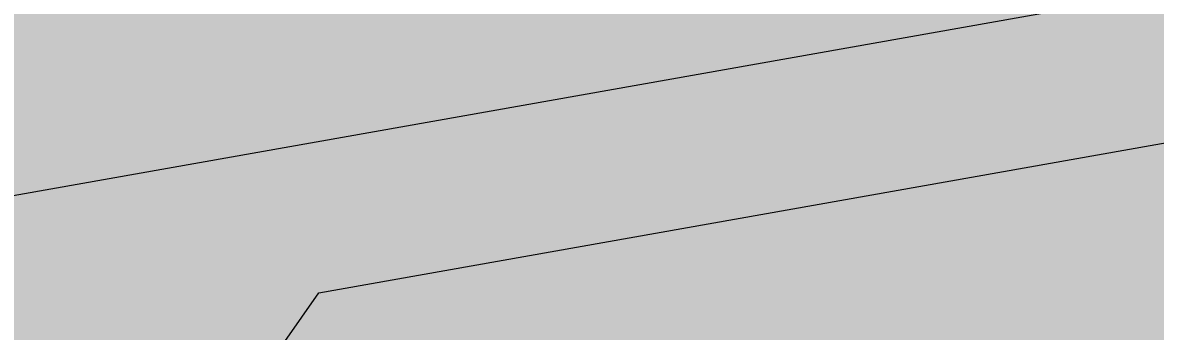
# Model space of a CAD drawing. Header units: millimetres. Extents: x -455656 to 9247092, y 0 to 412358.
# Drawn here: x 73309.64 to 73327.24, y 353641.82 to 353646.62 of the extents above; entities that cross this region are included whole.
import ezdxf
from ezdxf import colors
from ezdxf.entities.mleader import LeaderData, LeaderLine
from ezdxf.enums import TextEntityAlignment as Align
from ezdxf.math import Vec2, Vec3

# ---------------------------------------------------------------- set-up
doc = ezdxf.new("R2018")
doc.units = ezdxf.units.MM
doc.header["$MEASUREMENT"] = 0
doc.layers.get('0').update_dxf_attribs({"color": 250, "lineweight": 9})
doc.layers.add('АР_Названия помещений', color=124, linetype='Continuous', lineweight=5, plot=False)
for name, color, linetype, lineweight in [('АР_Номер помещения', 1, 'Continuous', 25), ('АР_Помещения_площадь', 19, 'Continuous', 9), ('подлога', 250, 'Continuous', 9)]:
    doc.layers.add(name, color=color, linetype=linetype, lineweight=lineweight)
doc.styles.add('ISOCPEUR', font='isocpeur.ttf', dxfattribs={"width": 0.7})
doc.styles.get("Standard").update_dxf_attribs({"font": 'isocpeur.ttf'})

# ---------------------------------------------------------------- blocks, each defined once
blk = doc.blocks.new('*U232')
at = {"color": 7, "style": 'ISOCPEUR', "width": 0.7, "flags": 1}
blk.add_attdef('КАТЕГОРИЯ', (-499.166, -2092.186), '', height=250, dxfattribs=at)
at = {"layer": 'АР_Номер помещения', "color": 7, "style": 'ISOCPEUR', "width": 0.7}
blk.add_attdef('НОМЕР_ПОМЕЩЕНИЯ', text='', height=300, dxfattribs=at).set_placement((1135.237, -4683.519), align=Align.MIDDLE_CENTER)
at = {"layer": 'АР_Помещения_площадь', "color": 7, "lineweight": 30, "width": 0.7, "flags": 104}
blk.add_attdef('ИМЯ_ПОМЕЩЕНИЯ', text='', height=100, dxfattribs=at).set_placement((157.628, 1217.141), align=Align.MIDDLE_CENTER)
at = {"layer": 'АР_Помещения_площадь', "color": 7, "style": 'ISOCPEUR', "width": 0.7}
blk.add_attdef('ПЛОЩАДЬ_ПОМЕЩЕНИЯ', text='', height=200, dxfattribs=at).set_placement((6388.051, -10752.088), align=Align.MIDDLE_RIGHT)
blk = doc.blocks.new('*U228')
at = {"color": 7, "style": 'ISOCPEUR', "width": 0.7, "flags": 1}
blk.add_attdef('КАТЕГОРИЯ', (-499.166, -2092.186), '', height=250, dxfattribs=at)
at = {"layer": 'АР_Номер помещения', "color": 7, "style": 'ISOCPEUR', "width": 0.7}
blk.add_attdef('НОМЕР_ПОМЕЩЕНИЯ', text='', height=300, dxfattribs=at).set_placement((-20232.679, 2600.078), align=Align.MIDDLE_CENTER)
at = {"layer": 'АР_Помещения_площадь', "color": 7, "style": 'ISOCPEUR', "width": 0.7}
blk.add_attdef('ПЛОЩАДЬ_ПОМЕЩЕНИЯ', text='', height=200, dxfattribs=at).set_placement((-20053.458, 1769.683), align=Align.MIDDLE_RIGHT)
at = {"layer": 'АР_Помещения_площадь', "color": 7, "lineweight": 30, "width": 0.7, "flags": 104}
blk.add_attdef('ИМЯ_ПОМЕЩЕНИЯ', text='', height=100, dxfattribs=at).set_placement((157.628, 1217.141), align=Align.MIDDLE_CENTER)
blk = doc.blocks.new('_DotSmall')
at = {"color": 0, "linetype": 'ByBlock', "const_width": 0.5}
blk.add_lwpolyline([(-0.0625, 0, 1), (0.0625, 0, 1)], format="xyb", close=True, dxfattribs=at)

msp = doc.modelspace()

# ---------------------------------------------------------------- linework, layer by layer
at = {"layer": 'подлога', "color": 5, "lineweight": 0, "ltscale": 100, "transparency": 33554687}
msp.add_lwpolyline([(73264.597, 353716.829), (73323.642, 353727.294), (73337.536, 353648.9), (73278.492, 353638.435)], close=True, dxfattribs=at)
msp.add_lwpolyline([(73264.597, 353716.829), (73323.642, 353727.294), (73337.536, 353648.9), (73278.492, 353638.435)], close=True, dxfattribs=at)
msp.add_lwpolyline([(73264.597, 353716.829), (73323.642, 353727.294), (73337.536, 353648.9), (73278.492, 353638.435)], close=True, dxfattribs=at)
msp.add_lwpolyline([(73264.597, 353716.829), (73323.642, 353727.294), (73337.536, 353648.9), (73278.492, 353638.435)], close=True, dxfattribs=at)
msp.add_lwpolyline([(73264.597, 353716.829), (73323.642, 353727.294), (73337.536, 353648.9), (73278.492, 353638.435)], close=True, dxfattribs=at)
msp.add_lwpolyline([(73264.597, 353716.829), (73323.642, 353727.294), (73337.536, 353648.9), (73278.492, 353638.435)], close=True, dxfattribs=at)
msp.add_lwpolyline([(73264.597, 353716.829), (73323.642, 353727.294), (73337.536, 353648.9), (73278.492, 353638.435)], close=True, dxfattribs=at)
msp.add_lwpolyline([(73264.597, 353716.829), (73323.642, 353727.294), (73337.536, 353648.9), (73278.492, 353638.435)], close=True, dxfattribs=at)
msp.add_lwpolyline([(73264.597, 353716.829), (73323.642, 353727.294), (73337.536, 353648.9), (73278.492, 353638.435)], close=True, dxfattribs=at)
msp.add_lwpolyline([(73264.597, 353716.829), (73323.642, 353727.294), (73337.536, 353648.9), (73278.492, 353638.435)], close=True, dxfattribs=at)
msp.add_lwpolyline([(73264.597, 353716.829), (73323.642, 353727.294), (73337.536, 353648.9), (73278.492, 353638.435)], close=True, dxfattribs=at)
msp.add_lwpolyline([(73264.597, 353716.829), (73323.642, 353727.294), (73337.536, 353648.9), (73278.492, 353638.435)], close=True, dxfattribs=at)
msp.add_lwpolyline([(73264.597, 353716.829), (73323.642, 353727.294), (73337.536, 353648.9), (73278.492, 353638.435)], close=True, dxfattribs=at)
msp.add_lwpolyline([(73264.597, 353716.829), (73323.642, 353727.294), (73337.536, 353648.9), (73278.492, 353638.435)], close=True, dxfattribs=at)
msp.add_lwpolyline([(73264.597, 353716.829), (73323.642, 353727.294), (73337.536, 353648.9), (73278.492, 353638.435)], close=True, dxfattribs=at)
msp.add_lwpolyline([(73264.597, 353716.829), (73323.642, 353727.294), (73337.536, 353648.9), (73278.492, 353638.435)], close=True, dxfattribs=at)
msp.add_lwpolyline([(73264.597, 353716.829), (73323.642, 353727.294), (73337.536, 353648.9), (73278.492, 353638.435)], close=True, dxfattribs=at)
msp.add_lwpolyline([(73264.597, 353716.829), (73323.642, 353727.294), (73337.536, 353648.9), (73278.492, 353638.435)], close=True, dxfattribs=at)
msp.add_lwpolyline([(73264.597, 353716.829), (73323.642, 353727.294), (73337.536, 353648.9), (73278.492, 353638.435)], close=True, dxfattribs=at)
msp.add_lwpolyline([(73264.597, 353716.829), (73323.642, 353727.294), (73337.536, 353648.9), (73278.492, 353638.435)], close=True, dxfattribs=at)
msp.add_lwpolyline([(73264.597, 353716.829), (73323.642, 353727.294), (73337.536, 353648.9), (73278.492, 353638.435)], close=True, dxfattribs=at)
msp.add_lwpolyline([(73264.597, 353716.829), (73323.642, 353727.294), (73337.536, 353648.9), (73278.492, 353638.435)], close=True, dxfattribs=at)
msp.add_lwpolyline([(73264.597, 353716.829), (73323.642, 353727.294), (73337.536, 353648.9), (73278.492, 353638.435)], close=True, dxfattribs=at)
msp.add_lwpolyline([(73264.597, 353716.829), (73323.642, 353727.294), (73337.536, 353648.9), (73278.492, 353638.435)], close=True, dxfattribs=at)
msp.add_lwpolyline([(73264.597, 353716.829), (73323.642, 353727.294), (73337.536, 353648.9), (73278.492, 353638.435)], close=True, dxfattribs=at)
msp.add_lwpolyline([(73264.597, 353716.829), (73323.642, 353727.294), (73337.536, 353648.9), (73278.492, 353638.435)], close=True, dxfattribs=at)
msp.add_lwpolyline([(73264.597, 353716.829), (73323.642, 353727.294), (73337.536, 353648.9), (73278.492, 353638.435)], close=True, dxfattribs=at)
msp.add_lwpolyline([(73264.597, 353716.829), (73323.642, 353727.294), (73337.536, 353648.9), (73278.492, 353638.435)], close=True, dxfattribs=at)
msp.add_lwpolyline([(73264.597, 353716.829), (73323.642, 353727.294), (73337.536, 353648.9), (73278.492, 353638.435)], close=True, dxfattribs=at)
msp.add_lwpolyline([(73264.597, 353716.829), (73323.642, 353727.294), (73337.536, 353648.9), (73278.492, 353638.435)], close=True, dxfattribs=at)
msp.add_lwpolyline([(73264.597, 353716.829), (73323.642, 353727.294), (73337.536, 353648.9), (73278.492, 353638.435)], close=True, dxfattribs=at)
msp.add_lwpolyline([(73264.597, 353716.829), (73323.642, 353727.294), (73337.536, 353648.9), (73278.492, 353638.435)], close=True, dxfattribs=at)
msp.add_lwpolyline([(73264.597, 353716.829), (73323.642, 353727.294), (73337.536, 353648.9), (73278.492, 353638.435)], close=True, dxfattribs=at)
msp.add_lwpolyline([(73264.597, 353716.829), (73323.642, 353727.294), (73337.536, 353648.9), (73278.492, 353638.435)], close=True, dxfattribs=at)
msp.add_lwpolyline([(73264.597, 353716.829), (73323.642, 353727.294), (73337.536, 353648.9), (73278.492, 353638.435)], close=True, dxfattribs=at)
msp.add_lwpolyline([(73264.597, 353716.829), (73323.642, 353727.294), (73337.536, 353648.9), (73278.492, 353638.435)], close=True, dxfattribs=at)
msp.add_lwpolyline([(73264.597, 353716.829), (73323.642, 353727.294), (73337.536, 353648.9), (73278.492, 353638.435)], close=True, dxfattribs=at)
msp.add_lwpolyline([(73264.597, 353716.829), (73323.642, 353727.294), (73337.536, 353648.9), (73278.492, 353638.435)], close=True, dxfattribs=at)
msp.add_lwpolyline([(73264.597, 353716.829), (73323.642, 353727.294), (73337.536, 353648.9), (73278.492, 353638.435)], close=True, dxfattribs=at)
msp.add_lwpolyline([(73264.597, 353716.829), (73323.642, 353727.294), (73337.536, 353648.9), (73278.492, 353638.435)], close=True, dxfattribs=at)
msp.add_lwpolyline([(73264.597, 353716.829), (73323.642, 353727.294), (73337.536, 353648.9), (73278.492, 353638.435)], close=True, dxfattribs=at)
msp.add_lwpolyline([(73264.597, 353716.829), (73323.642, 353727.294), (73337.536, 353648.9), (73278.492, 353638.435)], close=True, dxfattribs=at)
msp.add_lwpolyline([(73264.597, 353716.829), (73323.642, 353727.294), (73337.536, 353648.9), (73278.492, 353638.435)], close=True, dxfattribs=at)
msp.add_lwpolyline([(73264.597, 353716.829), (73323.642, 353727.294), (73337.536, 353648.9), (73278.492, 353638.435)], close=True, dxfattribs=at)
msp.add_lwpolyline([(73264.597, 353716.829), (73323.642, 353727.294), (73337.536, 353648.9), (73278.492, 353638.435)], close=True, dxfattribs=at)
msp.add_lwpolyline([(73264.597, 353716.829), (73323.642, 353727.294), (73337.536, 353648.9), (73278.492, 353638.435)], close=True, dxfattribs=at)
msp.add_lwpolyline([(73264.597, 353716.829), (73323.642, 353727.294), (73337.536, 353648.9), (73278.492, 353638.435)], close=True, dxfattribs=at)
msp.add_lwpolyline([(73264.597, 353716.829), (73323.642, 353727.294), (73337.536, 353648.9), (73278.492, 353638.435)], close=True, dxfattribs=at)
msp.add_lwpolyline([(73264.597, 353716.829), (73323.642, 353727.294), (73337.536, 353648.9), (73278.492, 353638.435)], close=True, dxfattribs=at)
msp.add_lwpolyline([(73264.597, 353716.829), (73323.642, 353727.294), (73337.536, 353648.9), (73278.492, 353638.435)], close=True, dxfattribs=at)
msp.add_lwpolyline([(73264.597, 353716.829), (73323.642, 353727.294), (73337.536, 353648.9), (73278.492, 353638.435)], close=True, dxfattribs=at)
msp.add_lwpolyline([(73264.597, 353716.829), (73323.642, 353727.294), (73337.536, 353648.9), (73278.492, 353638.435)], close=True, dxfattribs=at)
msp.add_lwpolyline([(73264.597, 353716.829), (73323.642, 353727.294), (73337.536, 353648.9), (73278.492, 353638.435)], close=True, dxfattribs=at)
msp.add_lwpolyline([(73264.597, 353716.829), (73323.642, 353727.294), (73337.536, 353648.9), (73278.492, 353638.435)], close=True, dxfattribs=at)
msp.add_lwpolyline([(73264.597, 353716.829), (73323.642, 353727.294), (73337.536, 353648.9), (73278.492, 353638.435)], close=True, dxfattribs=at)
msp.add_lwpolyline([(73264.597, 353716.829), (73323.642, 353727.294), (73337.536, 353648.9), (73278.492, 353638.435)], close=True, dxfattribs=at)
msp.add_lwpolyline([(73264.597, 353716.829), (73323.642, 353727.294), (73337.536, 353648.9), (73278.492, 353638.435)], close=True, dxfattribs=at)
msp.add_lwpolyline([(73264.597, 353716.829), (73323.642, 353727.294), (73337.536, 353648.9), (73278.492, 353638.435)], close=True, dxfattribs=at)
msp.add_lwpolyline([(73264.597, 353716.829), (73323.642, 353727.294), (73337.536, 353648.9), (73278.492, 353638.435)], close=True, dxfattribs=at)
msp.add_lwpolyline([(73264.597, 353716.829), (73323.642, 353727.294), (73337.536, 353648.9), (73278.492, 353638.435)], close=True, dxfattribs=at)
msp.add_lwpolyline([(73264.597, 353716.829), (73323.642, 353727.294), (73337.536, 353648.9), (73278.492, 353638.435)], close=True, dxfattribs=at)
msp.add_lwpolyline([(73264.597, 353716.829), (73323.642, 353727.294), (73337.536, 353648.9), (73278.492, 353638.435)], close=True, dxfattribs=at)
msp.add_lwpolyline([(73264.597, 353716.829), (73323.642, 353727.294), (73337.536, 353648.9), (73278.492, 353638.435)], close=True, dxfattribs=at)
msp.add_lwpolyline([(73264.597, 353716.829), (73323.642, 353727.294), (73337.536, 353648.9), (73278.492, 353638.435)], close=True, dxfattribs=at)
msp.add_lwpolyline([(73264.597, 353716.829), (73323.642, 353727.294), (73337.536, 353648.9), (73278.492, 353638.435)], close=True, dxfattribs=at)
msp.add_lwpolyline([(73264.597, 353716.829), (73323.642, 353727.294), (73337.536, 353648.9), (73278.492, 353638.435)], close=True, dxfattribs=at)
msp.add_lwpolyline([(73264.597, 353716.829), (73323.642, 353727.294), (73337.536, 353648.9), (73278.492, 353638.435)], close=True, dxfattribs=at)
msp.add_lwpolyline([(73264.597, 353716.829), (73323.642, 353727.294), (73337.536, 353648.9), (73278.492, 353638.435)], close=True, dxfattribs=at)
msp.add_lwpolyline([(73264.597, 353716.829), (73323.642, 353727.294), (73337.536, 353648.9), (73278.492, 353638.435)], close=True, dxfattribs=at)
msp.add_lwpolyline([(73264.597, 353716.829), (73323.642, 353727.294), (73337.536, 353648.9), (73278.492, 353638.435)], close=True, dxfattribs=at)
msp.add_lwpolyline([(73264.597, 353716.829), (73323.642, 353727.294), (73337.536, 353648.9), (73278.492, 353638.435)], close=True, dxfattribs=at)
msp.add_lwpolyline([(73264.597, 353716.829), (73323.642, 353727.294), (73337.536, 353648.9), (73278.492, 353638.435)], close=True, dxfattribs=at)
msp.add_lwpolyline([(73264.597, 353716.829), (73323.642, 353727.294), (73337.536, 353648.9), (73278.492, 353638.435)], close=True, dxfattribs=at)
msp.add_lwpolyline([(73264.597, 353716.829), (73323.642, 353727.294), (73337.536, 353648.9), (73278.492, 353638.435)], close=True, dxfattribs=at)
msp.add_lwpolyline([(73264.597, 353716.829), (73323.642, 353727.294), (73337.536, 353648.9), (73278.492, 353638.435)], close=True, dxfattribs=at)
msp.add_lwpolyline([(73264.597, 353716.829), (73323.642, 353727.294), (73337.536, 353648.9), (73278.492, 353638.435)], close=True, dxfattribs=at)
msp.add_lwpolyline([(73264.597, 353716.829), (73323.642, 353727.294), (73337.536, 353648.9), (73278.492, 353638.435)], close=True, dxfattribs=at)
msp.add_lwpolyline([(73264.597, 353716.829), (73323.642, 353727.294), (73337.536, 353648.9), (73278.492, 353638.435)], close=True, dxfattribs=at)
msp.add_lwpolyline([(73264.597, 353716.829), (73323.642, 353727.294), (73337.536, 353648.9), (73278.492, 353638.435)], close=True, dxfattribs=at)
msp.add_lwpolyline([(73264.597, 353716.829), (73323.642, 353727.294), (73337.536, 353648.9), (73278.492, 353638.435)], close=True, dxfattribs=at)
msp.add_lwpolyline([(73264.597, 353716.829), (73323.642, 353727.294), (73337.536, 353648.9), (73278.492, 353638.435)], close=True, dxfattribs=at)
msp.add_lwpolyline([(73264.597, 353716.829), (73323.642, 353727.294), (73337.536, 353648.9), (73278.492, 353638.435)], close=True, dxfattribs=at)
msp.add_lwpolyline([(73264.597, 353716.829), (73323.642, 353727.294), (73337.536, 353648.9), (73278.492, 353638.435)], close=True, dxfattribs=at)
msp.add_lwpolyline([(73264.597, 353716.829), (73323.642, 353727.294), (73337.536, 353648.9), (73278.492, 353638.435)], close=True, dxfattribs=at)
msp.add_lwpolyline([(73264.597, 353716.829), (73323.642, 353727.294), (73337.536, 353648.9), (73278.492, 353638.435)], close=True, dxfattribs=at)
msp.add_lwpolyline([(73264.597, 353716.829), (73323.642, 353727.294), (73337.536, 353648.9), (73278.492, 353638.435)], close=True, dxfattribs=at)
msp.add_lwpolyline([(73264.597, 353716.829), (73323.642, 353727.294), (73337.536, 353648.9), (73278.492, 353638.435)], close=True, dxfattribs=at)
msp.add_lwpolyline([(73264.597, 353716.829), (73323.642, 353727.294), (73337.536, 353648.9), (73278.492, 353638.435)], close=True, dxfattribs=at)
msp.add_lwpolyline([(73264.597, 353716.829), (73323.642, 353727.294), (73337.536, 353648.9), (73278.492, 353638.435)], close=True, dxfattribs=at)
msp.add_lwpolyline([(73264.597, 353716.829), (73323.642, 353727.294), (73337.536, 353648.9), (73278.492, 353638.435)], close=True, dxfattribs=at)
msp.add_lwpolyline([(73264.597, 353716.829), (73323.642, 353727.294), (73337.536, 353648.9), (73278.492, 353638.435)], close=True, dxfattribs=at)
msp.add_lwpolyline([(73264.597, 353716.829), (73323.642, 353727.294), (73337.536, 353648.9), (73278.492, 353638.435)], close=True, dxfattribs=at)
msp.add_lwpolyline([(73264.597, 353716.829), (73323.642, 353727.294), (73337.536, 353648.9), (73278.492, 353638.435)], close=True, dxfattribs=at)
msp.add_lwpolyline([(73264.597, 353716.829), (73323.642, 353727.294), (73337.536, 353648.9), (73278.492, 353638.435)], close=True, dxfattribs=at)
msp.add_lwpolyline([(73264.597, 353716.829), (73323.642, 353727.294), (73337.536, 353648.9), (73278.492, 353638.435)], close=True, dxfattribs=at)
msp.add_lwpolyline([(73264.597, 353716.829), (73323.642, 353727.294), (73337.536, 353648.9), (73278.492, 353638.435)], close=True, dxfattribs=at)
msp.add_lwpolyline([(73264.597, 353716.829), (73323.642, 353727.294), (73337.536, 353648.9), (73278.492, 353638.435)], close=True, dxfattribs=at)
msp.add_lwpolyline([(73264.597, 353716.829), (73323.642, 353727.294), (73337.536, 353648.9), (73278.492, 353638.435)], close=True, dxfattribs=at)
msp.add_lwpolyline([(73264.597, 353716.829), (73323.642, 353727.294), (73337.536, 353648.9), (73278.492, 353638.435)], close=True, dxfattribs=at)
msp.add_lwpolyline([(73264.597, 353716.829), (73323.642, 353727.294), (73337.536, 353648.9), (73278.492, 353638.435)], close=True, dxfattribs=at)
msp.add_lwpolyline([(73264.597, 353716.829), (73323.642, 353727.294), (73337.536, 353648.9), (73278.492, 353638.435)], close=True, dxfattribs=at)
msp.add_lwpolyline([(73264.597, 353716.829), (73323.642, 353727.294), (73337.536, 353648.9), (73278.492, 353638.435)], close=True, dxfattribs=at)
msp.add_lwpolyline([(73318.642, 353611.995), (73313.45, 353641.288), (73314.241, 353642.418), (73336.98, 353646.449), (73338.111, 353645.659), (73338.813, 353641.697), (73337.895, 353641.287), (73337.612, 353641.484), (73333.05, 353640.676), (73332.951, 353640.534), (73330.848, 353638.428), (73330.461, 353637.121), (73331.503, 353631.239)], dxfattribs=at)
msp.add_lwpolyline([(73318.642, 353611.995), (73313.45, 353641.288), (73314.241, 353642.418), (73336.98, 353646.449), (73338.111, 353645.659), (73338.813, 353641.697), (73337.895, 353641.287), (73337.612, 353641.484), (73333.05, 353640.676), (73332.951, 353640.534), (73330.848, 353638.428), (73330.461, 353637.121), (73331.503, 353631.239)], dxfattribs=at)
msp.add_lwpolyline([(73318.642, 353611.995), (73313.45, 353641.288), (73314.241, 353642.418), (73336.98, 353646.449), (73338.111, 353645.659), (73338.813, 353641.697), (73337.895, 353641.287), (73337.612, 353641.484), (73333.05, 353640.676), (73332.951, 353640.534), (73330.848, 353638.428), (73330.461, 353637.121), (73331.503, 353631.239)], dxfattribs=at)
msp.add_lwpolyline([(73318.642, 353611.995), (73313.45, 353641.288), (73314.241, 353642.418), (73336.98, 353646.449), (73338.111, 353645.659), (73338.813, 353641.697), (73337.895, 353641.287), (73337.612, 353641.484), (73333.05, 353640.676), (73332.951, 353640.534), (73330.848, 353638.428), (73330.461, 353637.121), (73331.503, 353631.239)], dxfattribs=at)
msp.add_lwpolyline([(73318.642, 353611.995), (73313.45, 353641.288), (73314.241, 353642.418), (73336.98, 353646.449), (73338.111, 353645.659), (73338.813, 353641.697), (73337.895, 353641.287), (73337.612, 353641.484), (73333.05, 353640.676), (73332.951, 353640.534), (73330.848, 353638.428), (73330.461, 353637.121), (73331.503, 353631.239)], dxfattribs=at)
msp.add_lwpolyline([(73318.642, 353611.995), (73313.45, 353641.288), (73314.241, 353642.418), (73336.98, 353646.449), (73338.111, 353645.659), (73338.813, 353641.697), (73337.895, 353641.287), (73337.612, 353641.484), (73333.05, 353640.676), (73332.951, 353640.534), (73330.848, 353638.428), (73330.461, 353637.121), (73331.503, 353631.239)], dxfattribs=at)
msp.add_lwpolyline([(73318.642, 353611.995), (73313.45, 353641.288), (73314.241, 353642.418), (73336.98, 353646.449), (73338.111, 353645.659), (73338.813, 353641.697), (73337.895, 353641.287), (73337.612, 353641.484), (73333.05, 353640.676), (73332.951, 353640.534), (73330.848, 353638.428), (73330.461, 353637.121), (73331.503, 353631.239)], dxfattribs=at)
msp.add_lwpolyline([(73318.642, 353611.995), (73313.45, 353641.288), (73314.241, 353642.418), (73336.98, 353646.449), (73338.111, 353645.659), (73338.813, 353641.697), (73337.895, 353641.287), (73337.612, 353641.484), (73333.05, 353640.676), (73332.951, 353640.534), (73330.848, 353638.428), (73330.461, 353637.121), (73331.503, 353631.239)], dxfattribs=at)
msp.add_lwpolyline([(73318.642, 353611.995), (73313.45, 353641.288), (73314.241, 353642.418), (73336.98, 353646.449), (73338.111, 353645.659), (73338.813, 353641.697), (73337.895, 353641.287), (73337.612, 353641.484), (73333.05, 353640.676), (73332.951, 353640.534), (73330.848, 353638.428), (73330.461, 353637.121), (73331.503, 353631.239)], dxfattribs=at)
msp.add_lwpolyline([(73318.642, 353611.995), (73313.45, 353641.288), (73314.241, 353642.418), (73336.98, 353646.449), (73338.111, 353645.659), (73338.813, 353641.697), (73337.895, 353641.287), (73337.612, 353641.484), (73333.05, 353640.676), (73332.951, 353640.534), (73330.848, 353638.428), (73330.461, 353637.121), (73331.503, 353631.239)], dxfattribs=at)
msp.add_lwpolyline([(73318.642, 353611.995), (73313.45, 353641.288), (73314.241, 353642.418), (73336.98, 353646.449), (73338.111, 353645.659), (73338.813, 353641.697), (73337.895, 353641.287), (73337.612, 353641.484), (73333.05, 353640.676), (73332.951, 353640.534), (73330.848, 353638.428), (73330.461, 353637.121), (73331.503, 353631.239)], dxfattribs=at)
msp.add_lwpolyline([(73318.642, 353611.995), (73313.45, 353641.288), (73314.241, 353642.418), (73336.98, 353646.449), (73338.111, 353645.659), (73338.813, 353641.697), (73337.895, 353641.287), (73337.612, 353641.484), (73333.05, 353640.676), (73332.951, 353640.534), (73330.848, 353638.428), (73330.461, 353637.121), (73331.503, 353631.239)], dxfattribs=at)
msp.add_lwpolyline([(73318.642, 353611.995), (73313.45, 353641.288), (73314.241, 353642.418), (73336.98, 353646.449), (73338.111, 353645.659), (73338.813, 353641.697), (73337.895, 353641.287), (73337.612, 353641.484), (73333.05, 353640.676), (73332.951, 353640.534), (73330.848, 353638.428), (73330.461, 353637.121), (73331.503, 353631.239)], dxfattribs=at)
msp.add_lwpolyline([(73318.642, 353611.995), (73313.45, 353641.288), (73314.241, 353642.418), (73336.98, 353646.449), (73338.111, 353645.659), (73338.813, 353641.697), (73337.895, 353641.287), (73337.612, 353641.484), (73333.05, 353640.676), (73332.951, 353640.534), (73330.848, 353638.428), (73330.461, 353637.121), (73331.503, 353631.239)], dxfattribs=at)
msp.add_lwpolyline([(73318.642, 353611.995), (73313.45, 353641.288), (73314.241, 353642.418), (73336.98, 353646.449), (73338.111, 353645.659), (73338.813, 353641.697), (73337.895, 353641.287), (73337.612, 353641.484), (73333.05, 353640.676), (73332.951, 353640.534), (73330.848, 353638.428), (73330.461, 353637.121), (73331.503, 353631.239)], dxfattribs=at)
msp.add_lwpolyline([(73318.642, 353611.995), (73313.45, 353641.288), (73314.241, 353642.418), (73336.98, 353646.449), (73338.111, 353645.659), (73338.813, 353641.697), (73337.895, 353641.287), (73337.612, 353641.484), (73333.05, 353640.676), (73332.951, 353640.534), (73330.848, 353638.428), (73330.461, 353637.121), (73331.503, 353631.239)], dxfattribs=at)
msp.add_lwpolyline([(73318.642, 353611.995), (73313.45, 353641.288), (73314.241, 353642.418), (73336.98, 353646.449), (73338.111, 353645.659), (73338.813, 353641.697), (73337.895, 353641.287), (73337.612, 353641.484), (73333.05, 353640.676), (73332.951, 353640.534), (73330.848, 353638.428), (73330.461, 353637.121), (73331.503, 353631.239)], dxfattribs=at)
msp.add_lwpolyline([(73318.642, 353611.995), (73313.45, 353641.288), (73314.241, 353642.418), (73336.98, 353646.449), (73338.111, 353645.659), (73338.813, 353641.697), (73337.895, 353641.287), (73337.612, 353641.484), (73333.05, 353640.676), (73332.951, 353640.534), (73330.848, 353638.428), (73330.461, 353637.121), (73331.503, 353631.239)], dxfattribs=at)
msp.add_lwpolyline([(73318.642, 353611.995), (73313.45, 353641.288), (73314.241, 353642.418), (73336.98, 353646.449), (73338.111, 353645.659), (73338.813, 353641.697), (73337.895, 353641.287), (73337.612, 353641.484), (73333.05, 353640.676), (73332.951, 353640.534), (73330.848, 353638.428), (73330.461, 353637.121), (73331.503, 353631.239)], dxfattribs=at)
msp.add_lwpolyline([(73318.642, 353611.995), (73313.45, 353641.288), (73314.241, 353642.418), (73336.98, 353646.449), (73338.111, 353645.659), (73338.813, 353641.697), (73337.895, 353641.287), (73337.612, 353641.484), (73333.05, 353640.676), (73332.951, 353640.534), (73330.848, 353638.428), (73330.461, 353637.121), (73331.503, 353631.239)], dxfattribs=at)
msp.add_lwpolyline([(73318.642, 353611.995), (73313.45, 353641.288), (73314.241, 353642.418), (73336.98, 353646.449), (73338.111, 353645.659), (73338.813, 353641.697), (73337.895, 353641.287), (73337.612, 353641.484), (73333.05, 353640.676), (73332.951, 353640.534), (73330.848, 353638.428), (73330.461, 353637.121), (73331.503, 353631.239)], dxfattribs=at)
msp.add_lwpolyline([(73318.642, 353611.995), (73313.45, 353641.288), (73314.241, 353642.418), (73336.98, 353646.449), (73338.111, 353645.659), (73338.813, 353641.697), (73337.895, 353641.287), (73337.612, 353641.484), (73333.05, 353640.676), (73332.951, 353640.534), (73330.848, 353638.428), (73330.461, 353637.121), (73331.503, 353631.239)], dxfattribs=at)
msp.add_lwpolyline([(73318.642, 353611.995), (73313.45, 353641.288), (73314.241, 353642.418), (73336.98, 353646.449), (73338.111, 353645.659), (73338.813, 353641.697), (73337.895, 353641.287), (73337.612, 353641.484), (73333.05, 353640.676), (73332.951, 353640.534), (73330.848, 353638.428), (73330.461, 353637.121), (73331.503, 353631.239)], dxfattribs=at)
msp.add_lwpolyline([(73318.642, 353611.995), (73313.45, 353641.288), (73314.241, 353642.418), (73336.98, 353646.449), (73338.111, 353645.659), (73338.813, 353641.697), (73337.895, 353641.287), (73337.612, 353641.484), (73333.05, 353640.676), (73332.951, 353640.534), (73330.848, 353638.428), (73330.461, 353637.121), (73331.503, 353631.239)], dxfattribs=at)
msp.add_lwpolyline([(73318.642, 353611.995), (73313.45, 353641.288), (73314.241, 353642.418), (73336.98, 353646.449), (73338.111, 353645.659), (73338.813, 353641.697), (73337.895, 353641.287), (73337.612, 353641.484), (73333.05, 353640.676), (73332.951, 353640.534), (73330.848, 353638.428), (73330.461, 353637.121), (73331.503, 353631.239)], dxfattribs=at)
msp.add_lwpolyline([(73318.642, 353611.995), (73313.45, 353641.288), (73314.241, 353642.418), (73336.98, 353646.449), (73338.111, 353645.659), (73338.813, 353641.697), (73337.895, 353641.287), (73337.612, 353641.484), (73333.05, 353640.676), (73332.951, 353640.534), (73330.848, 353638.428), (73330.461, 353637.121), (73331.503, 353631.239)], dxfattribs=at)
msp.add_lwpolyline([(73318.642, 353611.995), (73313.45, 353641.288), (73314.241, 353642.418), (73336.98, 353646.449), (73338.111, 353645.659), (73338.813, 353641.697), (73337.895, 353641.287), (73337.612, 353641.484), (73333.05, 353640.676), (73332.951, 353640.534), (73330.848, 353638.428), (73330.461, 353637.121), (73331.503, 353631.239)], dxfattribs=at)
msp.add_lwpolyline([(73318.642, 353611.995), (73313.45, 353641.288), (73314.241, 353642.418), (73336.98, 353646.449), (73338.111, 353645.659), (73338.813, 353641.697), (73337.895, 353641.287), (73337.612, 353641.484), (73333.05, 353640.676), (73332.951, 353640.534), (73330.848, 353638.428), (73330.461, 353637.121), (73331.503, 353631.239)], dxfattribs=at)
msp.add_lwpolyline([(73318.642, 353611.995), (73313.45, 353641.288), (73314.241, 353642.418), (73336.98, 353646.449), (73338.111, 353645.659), (73338.813, 353641.697), (73337.895, 353641.287), (73337.612, 353641.484), (73333.05, 353640.676), (73332.951, 353640.534), (73330.848, 353638.428), (73330.461, 353637.121), (73331.503, 353631.239)], dxfattribs=at)
msp.add_lwpolyline([(73318.642, 353611.995), (73313.45, 353641.288), (73314.241, 353642.418), (73336.98, 353646.449), (73338.111, 353645.659), (73338.813, 353641.697), (73337.895, 353641.287), (73337.612, 353641.484), (73333.05, 353640.676), (73332.951, 353640.534), (73330.848, 353638.428), (73330.461, 353637.121), (73331.503, 353631.239)], dxfattribs=at)
msp.add_lwpolyline([(73318.642, 353611.995), (73313.45, 353641.288), (73314.241, 353642.418), (73336.98, 353646.449), (73338.111, 353645.659), (73338.813, 353641.697), (73337.895, 353641.287), (73337.612, 353641.484), (73333.05, 353640.676), (73332.951, 353640.534), (73330.848, 353638.428), (73330.461, 353637.121), (73331.503, 353631.239)], dxfattribs=at)
msp.add_lwpolyline([(73318.642, 353611.995), (73313.45, 353641.288), (73314.241, 353642.418), (73336.98, 353646.449), (73338.111, 353645.659), (73338.813, 353641.697), (73337.895, 353641.287), (73337.612, 353641.484), (73333.05, 353640.676), (73332.951, 353640.534), (73330.848, 353638.428), (73330.461, 353637.121), (73331.503, 353631.239)], dxfattribs=at)
msp.add_lwpolyline([(73318.642, 353611.995), (73313.45, 353641.288), (73314.241, 353642.418), (73336.98, 353646.449), (73338.111, 353645.659), (73338.813, 353641.697), (73337.895, 353641.287), (73337.612, 353641.484), (73333.05, 353640.676), (73332.951, 353640.534), (73330.848, 353638.428), (73330.461, 353637.121), (73331.503, 353631.239)], dxfattribs=at)
msp.add_lwpolyline([(73318.642, 353611.995), (73313.45, 353641.288), (73314.241, 353642.418), (73336.98, 353646.449), (73338.111, 353645.659), (73338.813, 353641.697), (73337.895, 353641.287), (73337.612, 353641.484), (73333.05, 353640.676), (73332.951, 353640.534), (73330.848, 353638.428), (73330.461, 353637.121), (73331.503, 353631.239)], dxfattribs=at)
msp.add_lwpolyline([(73318.642, 353611.995), (73313.45, 353641.288), (73314.241, 353642.418), (73336.98, 353646.449), (73338.111, 353645.659), (73338.813, 353641.697), (73337.895, 353641.287), (73337.612, 353641.484), (73333.05, 353640.676), (73332.951, 353640.534), (73330.848, 353638.428), (73330.461, 353637.121), (73331.503, 353631.239)], dxfattribs=at)
msp.add_lwpolyline([(73318.642, 353611.995), (73313.45, 353641.288), (73314.241, 353642.418), (73336.98, 353646.449), (73338.111, 353645.659), (73338.813, 353641.697), (73337.895, 353641.287), (73337.612, 353641.484), (73333.05, 353640.676), (73332.951, 353640.534), (73330.848, 353638.428), (73330.461, 353637.121), (73331.503, 353631.239)], dxfattribs=at)
msp.add_lwpolyline([(73318.642, 353611.995), (73313.45, 353641.288), (73314.241, 353642.418), (73336.98, 353646.449), (73338.111, 353645.659), (73338.813, 353641.697), (73337.895, 353641.287), (73337.612, 353641.484), (73333.05, 353640.676), (73332.951, 353640.534), (73330.848, 353638.428), (73330.461, 353637.121), (73331.503, 353631.239)], dxfattribs=at)
msp.add_lwpolyline([(73318.642, 353611.995), (73313.45, 353641.288), (73314.241, 353642.418), (73336.98, 353646.449), (73338.111, 353645.659), (73338.813, 353641.697), (73337.895, 353641.287), (73337.612, 353641.484), (73333.05, 353640.676), (73332.951, 353640.534), (73330.848, 353638.428), (73330.461, 353637.121), (73331.503, 353631.239)], dxfattribs=at)
msp.add_lwpolyline([(73318.642, 353611.995), (73313.45, 353641.288), (73314.241, 353642.418), (73336.98, 353646.449), (73338.111, 353645.659), (73338.813, 353641.697), (73337.895, 353641.287), (73337.612, 353641.484), (73333.05, 353640.676), (73332.951, 353640.534), (73330.848, 353638.428), (73330.461, 353637.121), (73331.503, 353631.239)], dxfattribs=at)
msp.add_lwpolyline([(73318.642, 353611.995), (73313.45, 353641.288), (73314.241, 353642.418), (73336.98, 353646.449), (73338.111, 353645.659), (73338.813, 353641.697), (73337.895, 353641.287), (73337.612, 353641.484), (73333.05, 353640.676), (73332.951, 353640.534), (73330.848, 353638.428), (73330.461, 353637.121), (73331.503, 353631.239)], dxfattribs=at)
msp.add_lwpolyline([(73318.642, 353611.995), (73313.45, 353641.288), (73314.241, 353642.418), (73336.98, 353646.449), (73338.111, 353645.659), (73338.813, 353641.697), (73337.895, 353641.287), (73337.612, 353641.484), (73333.05, 353640.676), (73332.951, 353640.534), (73330.848, 353638.428), (73330.461, 353637.121), (73331.503, 353631.239)], dxfattribs=at)
msp.add_lwpolyline([(73318.642, 353611.995), (73313.45, 353641.288), (73314.241, 353642.418), (73336.98, 353646.449), (73338.111, 353645.659), (73338.813, 353641.697), (73337.895, 353641.287), (73337.612, 353641.484), (73333.05, 353640.676), (73332.951, 353640.534), (73330.848, 353638.428), (73330.461, 353637.121), (73331.503, 353631.239)], dxfattribs=at)
msp.add_lwpolyline([(73318.642, 353611.995), (73313.45, 353641.288), (73314.241, 353642.418), (73336.98, 353646.449), (73338.111, 353645.659), (73338.813, 353641.697), (73337.895, 353641.287), (73337.612, 353641.484), (73333.05, 353640.676), (73332.951, 353640.534), (73330.848, 353638.428), (73330.461, 353637.121), (73331.503, 353631.239)], dxfattribs=at)
msp.add_lwpolyline([(73318.642, 353611.995), (73313.45, 353641.288), (73314.241, 353642.418), (73336.98, 353646.449), (73338.111, 353645.659), (73338.813, 353641.697), (73337.895, 353641.287), (73337.612, 353641.484), (73333.05, 353640.676), (73332.951, 353640.534), (73330.848, 353638.428), (73330.461, 353637.121), (73331.503, 353631.239)], dxfattribs=at)
msp.add_lwpolyline([(73318.642, 353611.995), (73313.45, 353641.288), (73314.241, 353642.418), (73336.98, 353646.449), (73338.111, 353645.659), (73338.813, 353641.697), (73337.895, 353641.287), (73337.612, 353641.484), (73333.05, 353640.676), (73332.951, 353640.534), (73330.848, 353638.428), (73330.461, 353637.121), (73331.503, 353631.239)], dxfattribs=at)
msp.add_lwpolyline([(73318.642, 353611.995), (73313.45, 353641.288), (73314.241, 353642.418), (73336.98, 353646.449), (73338.111, 353645.659), (73338.813, 353641.697), (73337.895, 353641.287), (73337.612, 353641.484), (73333.05, 353640.676), (73332.951, 353640.534), (73330.848, 353638.428), (73330.461, 353637.121), (73331.503, 353631.239)], dxfattribs=at)
msp.add_lwpolyline([(73318.642, 353611.995), (73313.45, 353641.288), (73314.241, 353642.418), (73336.98, 353646.449), (73338.111, 353645.659), (73338.813, 353641.697), (73337.895, 353641.287), (73337.612, 353641.484), (73333.05, 353640.676), (73332.951, 353640.534), (73330.848, 353638.428), (73330.461, 353637.121), (73331.503, 353631.239)], dxfattribs=at)
msp.add_lwpolyline([(73318.642, 353611.995), (73313.45, 353641.288), (73314.241, 353642.418), (73336.98, 353646.449), (73338.111, 353645.659), (73338.813, 353641.697), (73337.895, 353641.287), (73337.612, 353641.484), (73333.05, 353640.676), (73332.951, 353640.534), (73330.848, 353638.428), (73330.461, 353637.121), (73331.503, 353631.239)], dxfattribs=at)
msp.add_lwpolyline([(73318.642, 353611.995), (73313.45, 353641.288), (73314.241, 353642.418), (73336.98, 353646.449), (73338.111, 353645.659), (73338.813, 353641.697), (73337.895, 353641.287), (73337.612, 353641.484), (73333.05, 353640.676), (73332.951, 353640.534), (73330.848, 353638.428), (73330.461, 353637.121), (73331.503, 353631.239)], dxfattribs=at)
msp.add_lwpolyline([(73318.642, 353611.995), (73313.45, 353641.288), (73314.241, 353642.418), (73336.98, 353646.449), (73338.111, 353645.659), (73338.813, 353641.697), (73337.895, 353641.287), (73337.612, 353641.484), (73333.05, 353640.676), (73332.951, 353640.534), (73330.848, 353638.428), (73330.461, 353637.121), (73331.503, 353631.239)], dxfattribs=at)
msp.add_lwpolyline([(73318.642, 353611.995), (73313.45, 353641.288), (73314.241, 353642.418), (73336.98, 353646.449), (73338.111, 353645.659), (73338.813, 353641.697), (73337.895, 353641.287), (73337.612, 353641.484), (73333.05, 353640.676), (73332.951, 353640.534), (73330.848, 353638.428), (73330.461, 353637.121), (73331.503, 353631.239)], dxfattribs=at)
msp.add_lwpolyline([(73318.642, 353611.995), (73313.45, 353641.288), (73314.241, 353642.418), (73336.98, 353646.449), (73338.111, 353645.659), (73338.813, 353641.697), (73337.895, 353641.287), (73337.612, 353641.484), (73333.05, 353640.676), (73332.951, 353640.534), (73330.848, 353638.428), (73330.461, 353637.121), (73331.503, 353631.239)], dxfattribs=at)
msp.add_lwpolyline([(73318.642, 353611.995), (73313.45, 353641.288), (73314.241, 353642.418), (73336.98, 353646.449), (73338.111, 353645.659), (73338.813, 353641.697), (73337.895, 353641.287), (73337.612, 353641.484), (73333.05, 353640.676), (73332.951, 353640.534), (73330.848, 353638.428), (73330.461, 353637.121), (73331.503, 353631.239)], dxfattribs=at)
msp.add_lwpolyline([(73318.642, 353611.995), (73313.45, 353641.288), (73314.241, 353642.418), (73336.98, 353646.449), (73338.111, 353645.659), (73338.813, 353641.697), (73337.895, 353641.287), (73337.612, 353641.484), (73333.05, 353640.676), (73332.951, 353640.534), (73330.848, 353638.428), (73330.461, 353637.121), (73331.503, 353631.239)], dxfattribs=at)
msp.add_lwpolyline([(73318.642, 353611.995), (73313.45, 353641.288), (73314.241, 353642.418), (73336.98, 353646.449), (73338.111, 353645.659), (73338.813, 353641.697), (73337.895, 353641.287), (73337.612, 353641.484), (73333.05, 353640.676), (73332.951, 353640.534), (73330.848, 353638.428), (73330.461, 353637.121), (73331.503, 353631.239)], dxfattribs=at)
msp.add_lwpolyline([(73318.642, 353611.995), (73313.45, 353641.288), (73314.241, 353642.418), (73336.98, 353646.449), (73338.111, 353645.659), (73338.813, 353641.697), (73337.895, 353641.287), (73337.612, 353641.484), (73333.05, 353640.676), (73332.951, 353640.534), (73330.848, 353638.428), (73330.461, 353637.121), (73331.503, 353631.239)], dxfattribs=at)
msp.add_lwpolyline([(73318.642, 353611.995), (73313.45, 353641.288), (73314.241, 353642.418), (73336.98, 353646.449), (73338.111, 353645.659), (73338.813, 353641.697), (73337.895, 353641.287), (73337.612, 353641.484), (73333.05, 353640.676), (73332.951, 353640.534), (73330.848, 353638.428), (73330.461, 353637.121), (73331.503, 353631.239)], dxfattribs=at)
msp.add_lwpolyline([(73318.642, 353611.995), (73313.45, 353641.288), (73314.241, 353642.418), (73336.98, 353646.449), (73338.111, 353645.659), (73338.813, 353641.697), (73337.895, 353641.287), (73337.612, 353641.484), (73333.05, 353640.676), (73332.951, 353640.534), (73330.848, 353638.428), (73330.461, 353637.121), (73331.503, 353631.239)], dxfattribs=at)
msp.add_lwpolyline([(73318.642, 353611.995), (73313.45, 353641.288), (73314.241, 353642.418), (73336.98, 353646.449), (73338.111, 353645.659), (73338.813, 353641.697), (73337.895, 353641.287), (73337.612, 353641.484), (73333.05, 353640.676), (73332.951, 353640.534), (73330.848, 353638.428), (73330.461, 353637.121), (73331.503, 353631.239)], dxfattribs=at)
msp.add_lwpolyline([(73318.642, 353611.995), (73313.45, 353641.288), (73314.241, 353642.418), (73336.98, 353646.449), (73338.111, 353645.659), (73338.813, 353641.697), (73337.895, 353641.287), (73337.612, 353641.484), (73333.05, 353640.676), (73332.951, 353640.534), (73330.848, 353638.428), (73330.461, 353637.121), (73331.503, 353631.239)], dxfattribs=at)
msp.add_lwpolyline([(73318.642, 353611.995), (73313.45, 353641.288), (73314.241, 353642.418), (73336.98, 353646.449), (73338.111, 353645.659), (73338.813, 353641.697), (73337.895, 353641.287), (73337.612, 353641.484), (73333.05, 353640.676), (73332.951, 353640.534), (73330.848, 353638.428), (73330.461, 353637.121), (73331.503, 353631.239)], dxfattribs=at)
msp.add_lwpolyline([(73318.642, 353611.995), (73313.45, 353641.288), (73314.241, 353642.418), (73336.98, 353646.449), (73338.111, 353645.659), (73338.813, 353641.697), (73337.895, 353641.287), (73337.612, 353641.484), (73333.05, 353640.676), (73332.951, 353640.534), (73330.848, 353638.428), (73330.461, 353637.121), (73331.503, 353631.239)], dxfattribs=at)
msp.add_lwpolyline([(73318.642, 353611.995), (73313.45, 353641.288), (73314.241, 353642.418), (73336.98, 353646.449), (73338.111, 353645.659), (73338.813, 353641.697), (73337.895, 353641.287), (73337.612, 353641.484), (73333.05, 353640.676), (73332.951, 353640.534), (73330.848, 353638.428), (73330.461, 353637.121), (73331.503, 353631.239)], dxfattribs=at)
msp.add_lwpolyline([(73318.642, 353611.995), (73313.45, 353641.288), (73314.241, 353642.418), (73336.98, 353646.449), (73338.111, 353645.659), (73338.813, 353641.697), (73337.895, 353641.287), (73337.612, 353641.484), (73333.05, 353640.676), (73332.951, 353640.534), (73330.848, 353638.428), (73330.461, 353637.121), (73331.503, 353631.239)], dxfattribs=at)
msp.add_lwpolyline([(73318.642, 353611.995), (73313.45, 353641.288), (73314.241, 353642.418), (73336.98, 353646.449), (73338.111, 353645.659), (73338.813, 353641.697), (73337.895, 353641.287), (73337.612, 353641.484), (73333.05, 353640.676), (73332.951, 353640.534), (73330.848, 353638.428), (73330.461, 353637.121), (73331.503, 353631.239)], dxfattribs=at)
msp.add_lwpolyline([(73318.642, 353611.995), (73313.45, 353641.288), (73314.241, 353642.418), (73336.98, 353646.449), (73338.111, 353645.659), (73338.813, 353641.697), (73337.895, 353641.287), (73337.612, 353641.484), (73333.05, 353640.676), (73332.951, 353640.534), (73330.848, 353638.428), (73330.461, 353637.121), (73331.503, 353631.239)], dxfattribs=at)
msp.add_lwpolyline([(73318.642, 353611.995), (73313.45, 353641.288), (73314.241, 353642.418), (73336.98, 353646.449), (73338.111, 353645.659), (73338.813, 353641.697), (73337.895, 353641.287), (73337.612, 353641.484), (73333.05, 353640.676), (73332.951, 353640.534), (73330.848, 353638.428), (73330.461, 353637.121), (73331.503, 353631.239)], dxfattribs=at)
msp.add_lwpolyline([(73318.642, 353611.995), (73313.45, 353641.288), (73314.241, 353642.418), (73336.98, 353646.449), (73338.111, 353645.659), (73338.813, 353641.697), (73337.895, 353641.287), (73337.612, 353641.484), (73333.05, 353640.676), (73332.951, 353640.534), (73330.848, 353638.428), (73330.461, 353637.121), (73331.503, 353631.239)], dxfattribs=at)
msp.add_lwpolyline([(73318.642, 353611.995), (73313.45, 353641.288), (73314.241, 353642.418), (73336.98, 353646.449), (73338.111, 353645.659), (73338.813, 353641.697), (73337.895, 353641.287), (73337.612, 353641.484), (73333.05, 353640.676), (73332.951, 353640.534), (73330.848, 353638.428), (73330.461, 353637.121), (73331.503, 353631.239)], dxfattribs=at)
msp.add_lwpolyline([(73318.642, 353611.995), (73313.45, 353641.288), (73314.241, 353642.418), (73336.98, 353646.449), (73338.111, 353645.659), (73338.813, 353641.697), (73337.895, 353641.287), (73337.612, 353641.484), (73333.05, 353640.676), (73332.951, 353640.534), (73330.848, 353638.428), (73330.461, 353637.121), (73331.503, 353631.239)], dxfattribs=at)
msp.add_lwpolyline([(73318.642, 353611.995), (73313.45, 353641.288), (73314.241, 353642.418), (73336.98, 353646.449), (73338.111, 353645.659), (73338.813, 353641.697), (73337.895, 353641.287), (73337.612, 353641.484), (73333.05, 353640.676), (73332.951, 353640.534), (73330.848, 353638.428), (73330.461, 353637.121), (73331.503, 353631.239)], dxfattribs=at)
msp.add_lwpolyline([(73318.642, 353611.995), (73313.45, 353641.288), (73314.241, 353642.418), (73336.98, 353646.449), (73338.111, 353645.659), (73338.813, 353641.697), (73337.895, 353641.287), (73337.612, 353641.484), (73333.05, 353640.676), (73332.951, 353640.534), (73330.848, 353638.428), (73330.461, 353637.121), (73331.503, 353631.239)], dxfattribs=at)
msp.add_lwpolyline([(73318.642, 353611.995), (73313.45, 353641.288), (73314.241, 353642.418), (73336.98, 353646.449), (73338.111, 353645.659), (73338.813, 353641.697), (73337.895, 353641.287), (73337.612, 353641.484), (73333.05, 353640.676), (73332.951, 353640.534), (73330.848, 353638.428), (73330.461, 353637.121), (73331.503, 353631.239)], dxfattribs=at)
msp.add_lwpolyline([(73318.642, 353611.995), (73313.45, 353641.288), (73314.241, 353642.418), (73336.98, 353646.449), (73338.111, 353645.659), (73338.813, 353641.697), (73337.895, 353641.287), (73337.612, 353641.484), (73333.05, 353640.676), (73332.951, 353640.534), (73330.848, 353638.428), (73330.461, 353637.121), (73331.503, 353631.239)], dxfattribs=at)
msp.add_lwpolyline([(73318.642, 353611.995), (73313.45, 353641.288), (73314.241, 353642.418), (73336.98, 353646.449), (73338.111, 353645.659), (73338.813, 353641.697), (73337.895, 353641.287), (73337.612, 353641.484), (73333.05, 353640.676), (73332.951, 353640.534), (73330.848, 353638.428), (73330.461, 353637.121), (73331.503, 353631.239)], dxfattribs=at)
msp.add_lwpolyline([(73318.642, 353611.995), (73313.45, 353641.288), (73314.241, 353642.418), (73336.98, 353646.449), (73338.111, 353645.659), (73338.813, 353641.697), (73337.895, 353641.287), (73337.612, 353641.484), (73333.05, 353640.676), (73332.951, 353640.534), (73330.848, 353638.428), (73330.461, 353637.121), (73331.503, 353631.239)], dxfattribs=at)
msp.add_lwpolyline([(73318.642, 353611.995), (73313.45, 353641.288), (73314.241, 353642.418), (73336.98, 353646.449), (73338.111, 353645.659), (73338.813, 353641.697), (73337.895, 353641.287), (73337.612, 353641.484), (73333.05, 353640.676), (73332.951, 353640.534), (73330.848, 353638.428), (73330.461, 353637.121), (73331.503, 353631.239)], dxfattribs=at)
msp.add_lwpolyline([(73318.642, 353611.995), (73313.45, 353641.288), (73314.241, 353642.418), (73336.98, 353646.449), (73338.111, 353645.659), (73338.813, 353641.697), (73337.895, 353641.287), (73337.612, 353641.484), (73333.05, 353640.676), (73332.951, 353640.534), (73330.848, 353638.428), (73330.461, 353637.121), (73331.503, 353631.239)], dxfattribs=at)
msp.add_lwpolyline([(73318.642, 353611.995), (73313.45, 353641.288), (73314.241, 353642.418), (73336.98, 353646.449), (73338.111, 353645.659), (73338.813, 353641.697), (73337.895, 353641.287), (73337.612, 353641.484), (73333.05, 353640.676), (73332.951, 353640.534), (73330.848, 353638.428), (73330.461, 353637.121), (73331.503, 353631.239)], dxfattribs=at)
msp.add_lwpolyline([(73318.642, 353611.995), (73313.45, 353641.288), (73314.241, 353642.418), (73336.98, 353646.449), (73338.111, 353645.659), (73338.813, 353641.697), (73337.895, 353641.287), (73337.612, 353641.484), (73333.05, 353640.676), (73332.951, 353640.534), (73330.848, 353638.428), (73330.461, 353637.121), (73331.503, 353631.239)], dxfattribs=at)
msp.add_lwpolyline([(73318.642, 353611.995), (73313.45, 353641.288), (73314.241, 353642.418), (73336.98, 353646.449), (73338.111, 353645.659), (73338.813, 353641.697), (73337.895, 353641.287), (73337.612, 353641.484), (73333.05, 353640.676), (73332.951, 353640.534), (73330.848, 353638.428), (73330.461, 353637.121), (73331.503, 353631.239)], dxfattribs=at)
msp.add_lwpolyline([(73318.642, 353611.995), (73313.45, 353641.288), (73314.241, 353642.418), (73336.98, 353646.449), (73338.111, 353645.659), (73338.813, 353641.697), (73337.895, 353641.287), (73337.612, 353641.484), (73333.05, 353640.676), (73332.951, 353640.534), (73330.848, 353638.428), (73330.461, 353637.121), (73331.503, 353631.239)], dxfattribs=at)
msp.add_lwpolyline([(73318.642, 353611.995), (73313.45, 353641.288), (73314.241, 353642.418), (73336.98, 353646.449), (73338.111, 353645.659), (73338.813, 353641.697), (73337.895, 353641.287), (73337.612, 353641.484), (73333.05, 353640.676), (73332.951, 353640.534), (73330.848, 353638.428), (73330.461, 353637.121), (73331.503, 353631.239)], dxfattribs=at)
msp.add_lwpolyline([(73318.642, 353611.995), (73313.45, 353641.288), (73314.241, 353642.418), (73336.98, 353646.449), (73338.111, 353645.659), (73338.813, 353641.697), (73337.895, 353641.287), (73337.612, 353641.484), (73333.05, 353640.676), (73332.951, 353640.534), (73330.848, 353638.428), (73330.461, 353637.121), (73331.503, 353631.239)], dxfattribs=at)
msp.add_lwpolyline([(73318.642, 353611.995), (73313.45, 353641.288), (73314.241, 353642.418), (73336.98, 353646.449), (73338.111, 353645.659), (73338.813, 353641.697), (73337.895, 353641.287), (73337.612, 353641.484), (73333.05, 353640.676), (73332.951, 353640.534), (73330.848, 353638.428), (73330.461, 353637.121), (73331.503, 353631.239)], dxfattribs=at)
msp.add_lwpolyline([(73318.642, 353611.995), (73313.45, 353641.288), (73314.241, 353642.418), (73336.98, 353646.449), (73338.111, 353645.659), (73338.813, 353641.697), (73337.895, 353641.287), (73337.612, 353641.484), (73333.05, 353640.676), (73332.951, 353640.534), (73330.848, 353638.428), (73330.461, 353637.121), (73331.503, 353631.239)], dxfattribs=at)
msp.add_lwpolyline([(73318.642, 353611.995), (73313.45, 353641.288), (73314.241, 353642.418), (73336.98, 353646.449), (73338.111, 353645.659), (73338.813, 353641.697), (73337.895, 353641.287), (73337.612, 353641.484), (73333.05, 353640.676), (73332.951, 353640.534), (73330.848, 353638.428), (73330.461, 353637.121), (73331.503, 353631.239)], dxfattribs=at)
msp.add_lwpolyline([(73318.642, 353611.995), (73313.45, 353641.288), (73314.241, 353642.418), (73336.98, 353646.449), (73338.111, 353645.659), (73338.813, 353641.697), (73337.895, 353641.287), (73337.612, 353641.484), (73333.05, 353640.676), (73332.951, 353640.534), (73330.848, 353638.428), (73330.461, 353637.121), (73331.503, 353631.239)], dxfattribs=at)
msp.add_lwpolyline([(73318.642, 353611.995), (73313.45, 353641.288), (73314.241, 353642.418), (73336.98, 353646.449), (73338.111, 353645.659), (73338.813, 353641.697), (73337.895, 353641.287), (73337.612, 353641.484), (73333.05, 353640.676), (73332.951, 353640.534), (73330.848, 353638.428), (73330.461, 353637.121), (73331.503, 353631.239)], dxfattribs=at)
msp.add_lwpolyline([(73318.642, 353611.995), (73313.45, 353641.288), (73314.241, 353642.418), (73336.98, 353646.449), (73338.111, 353645.659), (73338.813, 353641.697), (73337.895, 353641.287), (73337.612, 353641.484), (73333.05, 353640.676), (73332.951, 353640.534), (73330.848, 353638.428), (73330.461, 353637.121), (73331.503, 353631.239)], dxfattribs=at)
msp.add_lwpolyline([(73318.642, 353611.995), (73313.45, 353641.288), (73314.241, 353642.418), (73336.98, 353646.449), (73338.111, 353645.659), (73338.813, 353641.697), (73337.895, 353641.287), (73337.612, 353641.484), (73333.05, 353640.676), (73332.951, 353640.534), (73330.848, 353638.428), (73330.461, 353637.121), (73331.503, 353631.239)], dxfattribs=at)
msp.add_lwpolyline([(73318.642, 353611.995), (73313.45, 353641.288), (73314.241, 353642.418), (73336.98, 353646.449), (73338.111, 353645.659), (73338.813, 353641.697), (73337.895, 353641.287), (73337.612, 353641.484), (73333.05, 353640.676), (73332.951, 353640.534), (73330.848, 353638.428), (73330.461, 353637.121), (73331.503, 353631.239)], dxfattribs=at)
msp.add_lwpolyline([(73318.642, 353611.995), (73313.45, 353641.288), (73314.241, 353642.418), (73336.98, 353646.449), (73338.111, 353645.659), (73338.813, 353641.697), (73337.895, 353641.287), (73337.612, 353641.484), (73333.05, 353640.676), (73332.951, 353640.534), (73330.848, 353638.428), (73330.461, 353637.121), (73331.503, 353631.239)], dxfattribs=at)
msp.add_lwpolyline([(73318.642, 353611.995), (73313.45, 353641.288), (73314.241, 353642.418), (73336.98, 353646.449), (73338.111, 353645.659), (73338.813, 353641.697), (73337.895, 353641.287), (73337.612, 353641.484), (73333.05, 353640.676), (73332.951, 353640.534), (73330.848, 353638.428), (73330.461, 353637.121), (73331.503, 353631.239)], dxfattribs=at)
msp.add_lwpolyline([(73318.642, 353611.995), (73313.45, 353641.288), (73314.241, 353642.418), (73336.98, 353646.449), (73338.111, 353645.659), (73338.813, 353641.697), (73337.895, 353641.287), (73337.612, 353641.484), (73333.05, 353640.676), (73332.951, 353640.534), (73330.848, 353638.428), (73330.461, 353637.121), (73331.503, 353631.239)], dxfattribs=at)
msp.add_lwpolyline([(73318.642, 353611.995), (73313.45, 353641.288), (73314.241, 353642.418), (73336.98, 353646.449), (73338.111, 353645.659), (73338.813, 353641.697), (73337.895, 353641.287), (73337.612, 353641.484), (73333.05, 353640.676), (73332.951, 353640.534), (73330.848, 353638.428), (73330.461, 353637.121), (73331.503, 353631.239)], dxfattribs=at)
msp.add_lwpolyline([(73318.642, 353611.995), (73313.45, 353641.288), (73314.241, 353642.418), (73336.98, 353646.449), (73338.111, 353645.659), (73338.813, 353641.697), (73337.895, 353641.287), (73337.612, 353641.484), (73333.05, 353640.676), (73332.951, 353640.534), (73330.848, 353638.428), (73330.461, 353637.121), (73331.503, 353631.239)], dxfattribs=at)
msp.add_lwpolyline([(73318.642, 353611.995), (73313.45, 353641.288), (73314.241, 353642.418), (73336.98, 353646.449), (73338.111, 353645.659), (73338.813, 353641.697), (73337.895, 353641.287), (73337.612, 353641.484), (73333.05, 353640.676), (73332.951, 353640.534), (73330.848, 353638.428), (73330.461, 353637.121), (73331.503, 353631.239)], dxfattribs=at)
msp.add_lwpolyline([(73318.642, 353611.995), (73313.45, 353641.288), (73314.241, 353642.418), (73336.98, 353646.449), (73338.111, 353645.659), (73338.813, 353641.697), (73337.895, 353641.287), (73337.612, 353641.484), (73333.05, 353640.676), (73332.951, 353640.534), (73330.848, 353638.428), (73330.461, 353637.121), (73331.503, 353631.239)], dxfattribs=at)
msp.add_lwpolyline([(73318.642, 353611.995), (73313.45, 353641.288), (73314.241, 353642.418), (73336.98, 353646.449), (73338.111, 353645.659), (73338.813, 353641.697), (73337.895, 353641.287), (73337.612, 353641.484), (73333.05, 353640.676), (73332.951, 353640.534), (73330.848, 353638.428), (73330.461, 353637.121), (73331.503, 353631.239)], dxfattribs=at)
msp.add_lwpolyline([(73318.642, 353611.995), (73313.45, 353641.288), (73314.241, 353642.418), (73336.98, 353646.449), (73338.111, 353645.659), (73338.813, 353641.697), (73337.895, 353641.287), (73337.612, 353641.484), (73333.05, 353640.676), (73332.951, 353640.534), (73330.848, 353638.428), (73330.461, 353637.121), (73331.503, 353631.239)], dxfattribs=at)
at = {"layer": 'подлога', "lineweight": 18, "ltscale": 100}
msp.add_arc((72770.176, 363142.416), 9778.655, 272.592548, 356.6353914, dxfattribs=at)

# ---------------------------------------------------------------- block references
at = {"layer": 'подлога'}
ref = msp.add_blockref('*U228', (85647.491, 368320.534), dxfattribs=at)
lines = msp.add_mtext('\\W0.8000;Многофункциональный информационный библиотечный центр с зоной для индивидуальных занятий', dxfattribs={"layer": 'АР_Названия помещений', "insert": (65982.135, 368850.012), "char_height": 7190.01537, "width": 926.93997, "attachment_point": 1})
ref.add_attrib('ИМЯ_ПОМЕЩЕНИЯ', '', (65982.135, 368850.012), dxfattribs={"flags": 104}).embed_mtext(lines)
ref = msp.add_blockref('*U232', (55488.154, 365732.942), dxfattribs=at)
lines = msp.add_mtext('\\W0.8000;Универсальное помещение с возможностью организации гимнастического зала (хореография)', dxfattribs={"layer": 'АР_Названия помещений', "insert": (57495.983, 361036.185), "char_height": 10397.47423, "width": 926.93997, "attachment_point": 1})
ref.add_attrib('ИМЯ_ПОМЕЩЕНИЯ', '', (57495.983, 361036.185), dxfattribs={"flags": 104}).embed_mtext(lines)

# ---------------------------------------------------------------- leaders
ml = msp.add_multileader_mtext('Standard', dxfattribs=at)
ml.set_content('+7,050', color=256, style='ISOCPEUR')
ml.set_leader_properties(color=256, linetype='Continuous', lineweight=-1)
ml.set_arrow_properties(name='DOTSMALL')
ml.build(insert=Vec2(0, 0))
ml.multileader.update_dxf_attribs({"has_text_frame": 1, "text_left_attachment_type": 4, "text_right_attachment_type": 4, "dogleg_length": 100, "arrow_head_size": 180})
ctx = ml.context
ctx.base_point, ctx.char_height, ctx.arrow_head_size, ctx.landing_gap_size, ctx.plane_origin = Vec3(87831.496, 376392.5), 250, 180, 50, Vec3(87750.102, 375124.936)
ctx.left_attachment, ctx.right_attachment = 4, 4
notes = []
notes.append((ctx, [(0, (0, 0, 0), (0, 0), (1, 0), 1, [])]))
ctx.mtext.insert, ctx.mtext.width, ctx.mtext.line_spacing_style, ctx.mtext.flow_direction = Vec3(87881.496, 376725.833), 852.69703, 2, 5
ml = msp.add_multileader_mtext('Standard', dxfattribs=at)
ml.set_content('+8,400', color=256, style='ISOCPEUR')
ml.set_leader_properties(color=256, linetype='Continuous', lineweight=-1)
ml.set_arrow_properties(name='DOTSMALL')
ml.build(insert=Vec2(0, 0))
ml.multileader.update_dxf_attribs({"has_text_frame": 1, "text_left_attachment_type": 4, "text_right_attachment_type": 4, "dogleg_length": 100, "arrow_head_size": 180})
ctx = ml.context
ctx.base_point, ctx.char_height, ctx.arrow_head_size, ctx.landing_gap_size, ctx.plane_origin = Vec3(82070.151, 375831.494), 250, 180, 50, Vec3(82613.433, 376634.451)
ctx.left_attachment, ctx.right_attachment = 4, 4
notes.append((ctx, [(0, (0, 0, 0), (0, 0), (1, 0), 1, [])]))
ctx.mtext.insert, ctx.mtext.width, ctx.mtext.line_spacing_style, ctx.mtext.flow_direction = Vec3(82120.151, 376164.827), 852.69703, 2, 5
for ctx, leaders in notes:
    for number, flags, end, landing, length, lines in leaders:
        leader = LeaderData()
        leader.index, (leader.has_last_leader_line, leader.has_dogleg_vector, leader.attachment_direction) = number, flags
        leader.last_leader_point, leader.dogleg_vector, leader.dogleg_length = Vec3(end), Vec3(landing), length
        for number, points, colour, breaks in lines:
            line = LeaderLine()
            line.index, line.vertices, line.color, line.breaks = number, Vec3.list(points), colors.encode_raw_color(colour), breaks
            leader.lines.append(line)
        ctx.leaders.append(leader)

doc.saveas('drawing.dxf')
